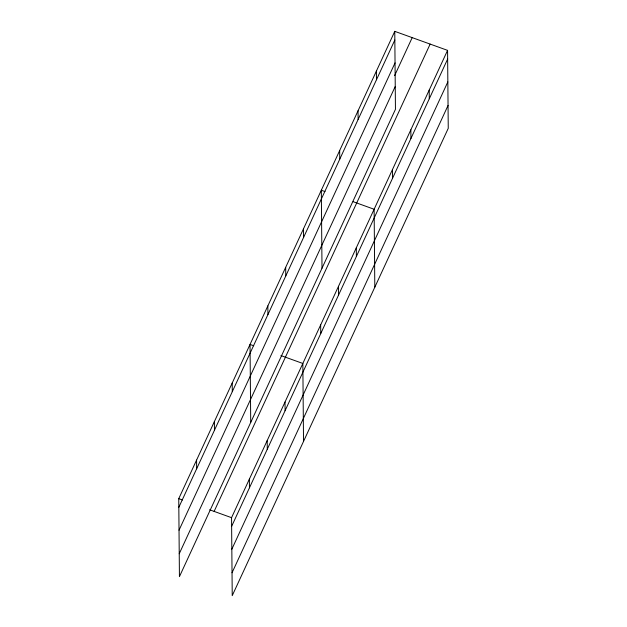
<?xml version="1.0" encoding="UTF-8"?>
<svg xmlns="http://www.w3.org/2000/svg" width="627" height="627" viewBox="0 0 627 627"><rect width="100%" height="100%" fill="white"/><g stroke="black" fill="none" stroke-linecap="round" stroke-linejoin="round"><path stroke-width="0.94" d="M394.767 31.35L395.449 109.325L179.432 576.636L178.75 498.661L394.767 31.35L447.568 50.364L448.25 128.339L232.233 595.65L231.551 517.675L447.568 50.364M178.82 507.337L394.838 40.026M179.024 530.207L395.041 62.896M394.649 75.585L412.19 37.628M179.228 553.766L395.245 86.455M214.128 511.405L430.146 44.094M231.629 526.359L447.647 59.048M231.833 549.221L447.843 81.91M232.037 572.78L448.054 105.469M324.99 191.556L321.322 190.24L322.004 268.207M353.111 201.682L374.123 209.253L374.805 287.221M253.7 345.767L250.032 344.45L250.714 422.418M280.927 355.572L302.841 363.464L303.523 441.439M178.75 498.661L182.418 499.985M209.637 509.782L231.551 517.675M429.213 90.092L429.283 98.768M410.85 129.813L410.92 138.489M392.486 169.533L392.565 178.209M376.404 71.07L376.482 79.747M358.041 110.791L358.119 119.467M356.301 247.806L356.379 256.482M339.677 150.511L339.756 159.187M338.486 286.359L338.556 295.035M320.663 324.911L320.734 333.588M303.499 228.792L303.578 237.468M285.677 267.345L285.755 276.021M285.019 402.017L285.097 410.693M267.854 305.898L267.933 314.574M267.196 440.569L267.274 449.245M249.374 479.122L249.452 487.798M232.209 383.003L232.288 391.679M214.395 421.556L214.465 430.232M196.572 460.108L196.643 468.784"/></g></svg>
